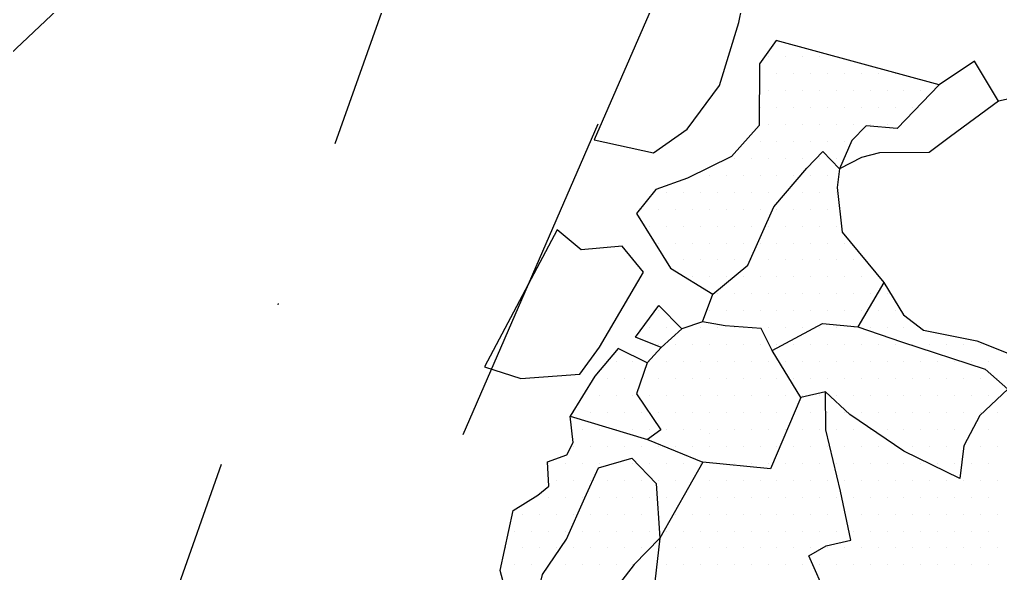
# Model space of a CAD drawing. Header units: metres. Extents: x -1319 to -950, y -1232 to -780.
# Drawn here: x -1249 to -1176.6, y -1068.1 to -1027.3 of the extents above; entities that cross this region are included whole.
import ezdxf

# ---------------------------------------------------------------- set-up
doc = ezdxf.new("R2010")
doc.units = ezdxf.units.M
doc.header["$LTSCALE"] = 25
doc.header["$MEASUREMENT"] = 0
doc.linetypes.add('STRICHPUNKTX2', pattern=[2, 1, -0.5, 0, -0.5])
doc.layers.get('0').update_dxf_attribs({"linetype": 'CONTINUOUS'})
for name, color, linetype in [('BEFUND', 1, 'CONTINUOUS'), ('GRABUNGSGRENZE', 3, 'STRICHPUNKTX2'), ('STEINE', 4, 'CONTINUOUS'), ('STEINESCHRAFF', 4, 'CONTINUOUS')]:
    doc.layers.add(name, color=color, linetype=linetype)

# ---------------------------------------------------------------- blocks, each defined once
blk = doc.blocks.new('*X3')
at = {"color": 0}
for p, q in [((-1193.75, -1030), (-1193.75, -1030)), ((-1192.5, -1030), (-1192.5, -1030)), ((-1191.25, -1030), (-1191.25, -1030)), ((-1190, -1030), (-1190, -1030)), ((-1194.375, -1031.25), (-1194.375, -1031.25)), ((-1193.125, -1031.25), (-1193.125, -1031.25)), ((-1191.875, -1031.25), (-1191.875, -1031.25)), ((-1190.625, -1031.25), (-1190.625, -1031.25)), ((-1189.375, -1031.25), (-1189.375, -1031.25)), ((-1188.125, -1031.25), (-1188.125, -1031.25)), ((-1186.875, -1031.25), (-1186.875, -1031.25)), ((-1185.625, -1031.25), (-1185.625, -1031.25)), ((-1184.375, -1031.25), (-1184.375, -1031.25)), ((-1193.75, -1032.5), (-1193.75, -1032.5)), ((-1192.5, -1032.5), (-1192.5, -1032.5)), ((-1191.25, -1032.5), (-1191.25, -1032.5)), ((-1190, -1032.5), (-1190, -1032.5)), ((-1188.75, -1032.5), (-1188.75, -1032.5)), ((-1187.5, -1032.5), (-1187.5, -1032.5)), ((-1186.25, -1032.5), (-1186.25, -1032.5)), ((-1185, -1032.5), (-1185, -1032.5)), ((-1183.75, -1032.5), (-1183.75, -1032.5)), ((-1182.5, -1032.5), (-1182.5, -1032.5)), ((-1194.375, -1033.75), (-1194.375, -1033.75)), ((-1193.125, -1033.75), (-1193.125, -1033.75)), ((-1191.875, -1033.75), (-1191.875, -1033.75)), ((-1190.625, -1033.75), (-1190.625, -1033.75)), ((-1189.375, -1033.75), (-1189.375, -1033.75)), ((-1188.125, -1033.75), (-1188.125, -1033.75)), ((-1186.875, -1033.75), (-1186.875, -1033.75)), ((-1185.625, -1033.75), (-1185.625, -1033.75)), ((-1184.375, -1033.75), (-1184.375, -1033.75)), ((-1183.125, -1033.75), (-1183.125, -1033.75)), ((-1193.75, -1035), (-1193.75, -1035)), ((-1192.5, -1035), (-1192.5, -1035)), ((-1191.25, -1035), (-1191.25, -1035)), ((-1190, -1035), (-1190, -1035)), ((-1188.75, -1035), (-1188.75, -1035)), ((-1187.5, -1035), (-1187.5, -1035)), ((-1186.25, -1035), (-1186.25, -1035)), ((-1185, -1035), (-1185, -1035)), ((-1194.375, -1036.25), (-1194.375, -1036.25)), ((-1193.125, -1036.25), (-1193.125, -1036.25)), ((-1191.875, -1036.25), (-1191.875, -1036.25)), ((-1190.625, -1036.25), (-1190.625, -1036.25)), ((-1189.375, -1036.25), (-1189.375, -1036.25)), ((-1188.125, -1036.25), (-1188.125, -1036.25)), ((-1196.25, -1037.5), (-1196.25, -1037.5)), ((-1195, -1037.5), (-1195, -1037.5)), ((-1193.75, -1037.5), (-1193.75, -1037.5)), ((-1192.5, -1037.5), (-1192.5, -1037.5)), ((-1191.25, -1037.5), (-1191.25, -1037.5)), ((-1190, -1037.5), (-1190, -1037.5)), ((-1188.75, -1037.5), (-1188.75, -1037.5)), ((-1198.125, -1038.75), (-1198.125, -1038.75)), ((-1196.875, -1038.75), (-1196.875, -1038.75)), ((-1195.625, -1038.75), (-1195.625, -1038.75)), ((-1194.375, -1038.75), (-1194.375, -1038.75)), ((-1193.125, -1038.75), (-1193.125, -1038.75)), ((-1191.875, -1038.75), (-1191.875, -1038.75)), ((-1190.625, -1038.75), (-1190.625, -1038.75)), ((-1189.375, -1038.75), (-1189.375, -1038.75)), ((-1201.25, -1040), (-1201.25, -1040)), ((-1200, -1040), (-1200, -1040)), ((-1198.75, -1040), (-1198.75, -1040)), ((-1197.5, -1040), (-1197.5, -1040)), ((-1196.25, -1040), (-1196.25, -1040)), ((-1195, -1040), (-1195, -1040)), ((-1193.75, -1040), (-1193.75, -1040)), ((-1192.5, -1040), (-1192.5, -1040)), ((-1191.25, -1040), (-1191.25, -1040)), ((-1190, -1040), (-1190, -1040)), ((-1188.75, -1040), (-1188.75, -1040)), ((-1203.125, -1041.25), (-1203.125, -1041.25)), ((-1201.875, -1041.25), (-1201.875, -1041.25)), ((-1200.625, -1041.25), (-1200.625, -1041.25)), ((-1199.375, -1041.25), (-1199.375, -1041.25)), ((-1198.125, -1041.25), (-1198.125, -1041.25)), ((-1196.875, -1041.25), (-1196.875, -1041.25)), ((-1195.625, -1041.25), (-1195.625, -1041.25)), ((-1194.375, -1041.25), (-1194.375, -1041.25)), ((-1193.125, -1041.25), (-1193.125, -1041.25)), ((-1191.875, -1041.25), (-1191.875, -1041.25)), ((-1190.625, -1041.25), (-1190.625, -1041.25)), ((-1189.375, -1041.25), (-1189.375, -1041.25)), ((-1202.5, -1042.5), (-1202.5, -1042.5)), ((-1201.25, -1042.5), (-1201.25, -1042.5)), ((-1200, -1042.5), (-1200, -1042.5)), ((-1198.75, -1042.5), (-1198.75, -1042.5)), ((-1197.5, -1042.5), (-1197.5, -1042.5)), ((-1196.25, -1042.5), (-1196.25, -1042.5)), ((-1195, -1042.5), (-1195, -1042.5)), ((-1193.75, -1042.5), (-1193.75, -1042.5)), ((-1192.5, -1042.5), (-1192.5, -1042.5)), ((-1191.25, -1042.5), (-1191.25, -1042.5)), ((-1190, -1042.5), (-1190, -1042.5)), ((-1188.75, -1042.5), (-1188.75, -1042.5)), ((-1201.875, -1043.75), (-1201.875, -1043.75)), ((-1200.625, -1043.75), (-1200.625, -1043.75)), ((-1199.375, -1043.75), (-1199.375, -1043.75)), ((-1198.125, -1043.75), (-1198.125, -1043.75)), ((-1196.875, -1043.75), (-1196.875, -1043.75)), ((-1195.625, -1043.75), (-1195.625, -1043.75)), ((-1194.375, -1043.75), (-1194.375, -1043.75)), ((-1193.125, -1043.75), (-1193.125, -1043.75)), ((-1191.875, -1043.75), (-1191.875, -1043.75)), ((-1190.625, -1043.75), (-1190.625, -1043.75)), ((-1189.375, -1043.75), (-1189.375, -1043.75)), ((-1188.125, -1043.75), (-1188.125, -1043.75)), ((-1201.25, -1045), (-1201.25, -1045)), ((-1200, -1045), (-1200, -1045)), ((-1198.75, -1045), (-1198.75, -1045)), ((-1197.5, -1045), (-1197.5, -1045)), ((-1196.25, -1045), (-1196.25, -1045)), ((-1195, -1045), (-1195, -1045)), ((-1193.75, -1045), (-1193.75, -1045)), ((-1192.5, -1045), (-1192.5, -1045)), ((-1191.25, -1045), (-1191.25, -1045)), ((-1190, -1045), (-1190, -1045)), ((-1188.75, -1045), (-1188.75, -1045)), ((-1187.5, -1045), (-1187.5, -1045)), ((-1199.375, -1046.25), (-1199.375, -1046.25)), ((-1198.125, -1046.25), (-1198.125, -1046.25)), ((-1196.875, -1046.25), (-1196.875, -1046.25)), ((-1195.625, -1046.25), (-1195.625, -1046.25)), ((-1194.375, -1046.25), (-1194.375, -1046.25)), ((-1193.125, -1046.25), (-1193.125, -1046.25)), ((-1191.875, -1046.25), (-1191.875, -1046.25)), ((-1190.625, -1046.25), (-1190.625, -1046.25)), ((-1189.375, -1046.25), (-1189.375, -1046.25)), ((-1188.125, -1046.25), (-1188.125, -1046.25)), ((-1186.875, -1046.25), (-1186.875, -1046.25)), ((-1185.625, -1046.25), (-1185.625, -1046.25)), ((-1197.5, -1047.5), (-1197.5, -1047.5)), ((-1196.25, -1047.5), (-1196.25, -1047.5)), ((-1195, -1047.5), (-1195, -1047.5)), ((-1193.75, -1047.5), (-1193.75, -1047.5)), ((-1192.5, -1047.5), (-1192.5, -1047.5)), ((-1191.25, -1047.5), (-1191.25, -1047.5)), ((-1190, -1047.5), (-1190, -1047.5)), ((-1188.75, -1047.5), (-1188.75, -1047.5)), ((-1187.5, -1047.5), (-1187.5, -1047.5)), ((-1186.25, -1047.5), (-1186.25, -1047.5)), ((-1185, -1047.5), (-1185, -1047.5)), ((-1201.875, -1048.75), (-1201.875, -1048.75)), ((-1198.125, -1048.75), (-1198.125, -1048.75)), ((-1196.875, -1048.75), (-1196.875, -1048.75)), ((-1195.625, -1048.75), (-1195.625, -1048.75)), ((-1194.375, -1048.75), (-1194.375, -1048.75)), ((-1193.125, -1048.75), (-1193.125, -1048.75)), ((-1191.875, -1048.75), (-1191.875, -1048.75)), ((-1190.625, -1048.75), (-1190.625, -1048.75)), ((-1189.375, -1048.75), (-1189.375, -1048.75)), ((-1188.125, -1048.75), (-1188.125, -1048.75)), ((-1186.875, -1048.75), (-1186.875, -1048.75)), ((-1185.625, -1048.75), (-1185.625, -1048.75)), ((-1184.375, -1048.75), (-1184.375, -1048.75)), ((-1202.5, -1050), (-1202.5, -1050)), ((-1201.25, -1050), (-1201.25, -1050)), ((-1198.75, -1050), (-1198.75, -1050)), ((-1197.5, -1050), (-1197.5, -1050)), ((-1196.25, -1050), (-1196.25, -1050)), ((-1195, -1050), (-1195, -1050)), ((-1193.75, -1050), (-1193.75, -1050)), ((-1192.5, -1050), (-1192.5, -1050)), ((-1191.25, -1050), (-1191.25, -1050)), ((-1190, -1050), (-1190, -1050)), ((-1188.75, -1050), (-1188.75, -1050)), ((-1187.5, -1050), (-1187.5, -1050)), ((-1186.25, -1050), (-1186.25, -1050)), ((-1185, -1050), (-1185, -1050)), ((-1183.75, -1050), (-1183.75, -1050)), ((-1201.875, -1051.25), (-1201.875, -1051.25)), ((-1200.625, -1051.25), (-1200.625, -1051.25)), ((-1199.375, -1051.25), (-1199.375, -1051.25)), ((-1198.125, -1051.25), (-1198.125, -1051.25)), ((-1196.875, -1051.25), (-1196.875, -1051.25)), ((-1195.625, -1051.25), (-1195.625, -1051.25)), ((-1194.375, -1051.25), (-1194.375, -1051.25)), ((-1193.125, -1051.25), (-1193.125, -1051.25)), ((-1191.875, -1051.25), (-1191.875, -1051.25)), ((-1190.625, -1051.25), (-1190.625, -1051.25)), ((-1189.375, -1051.25), (-1189.375, -1051.25)), ((-1188.125, -1051.25), (-1188.125, -1051.25)), ((-1186.875, -1051.25), (-1186.875, -1051.25)), ((-1185.625, -1051.25), (-1185.625, -1051.25)), ((-1184.375, -1051.25), (-1184.375, -1051.25)), ((-1183.125, -1051.25), (-1183.125, -1051.25)), ((-1181.875, -1051.25), (-1181.875, -1051.25)), ((-1180.625, -1051.25), (-1180.625, -1051.25)), ((-1179.375, -1051.25), (-1179.375, -1051.25)), ((-1178.125, -1051.25), (-1178.125, -1051.25)), ((-1205, -1052.5), (-1205, -1052.5)), ((-1203.75, -1052.5), (-1203.75, -1052.5)), ((-1202.5, -1052.5), (-1202.5, -1052.5)), ((-1201.25, -1052.5), (-1201.25, -1052.5)), ((-1200, -1052.5), (-1200, -1052.5)), ((-1198.75, -1052.5), (-1198.75, -1052.5)), ((-1197.5, -1052.5), (-1197.5, -1052.5)), ((-1196.25, -1052.5), (-1196.25, -1052.5)), ((-1195, -1052.5), (-1195, -1052.5)), ((-1193.75, -1052.5), (-1193.75, -1052.5)), ((-1192.5, -1052.5), (-1192.5, -1052.5)), ((-1191.25, -1052.5), (-1191.25, -1052.5)), ((-1190, -1052.5), (-1190, -1052.5)), ((-1188.75, -1052.5), (-1188.75, -1052.5)), ((-1187.5, -1052.5), (-1187.5, -1052.5)), ((-1186.25, -1052.5), (-1186.25, -1052.5)), ((-1185, -1052.5), (-1185, -1052.5)), ((-1183.75, -1052.5), (-1183.75, -1052.5)), ((-1182.5, -1052.5), (-1182.5, -1052.5)), ((-1181.25, -1052.5), (-1181.25, -1052.5)), ((-1180, -1052.5), (-1180, -1052.5)), ((-1178.75, -1052.5), (-1178.75, -1052.5)), ((-1177.5, -1052.5), (-1177.5, -1052.5)), ((-1205.625, -1053.75), (-1205.625, -1053.75)), ((-1204.375, -1053.75), (-1204.375, -1053.75)), ((-1203.125, -1053.75), (-1203.125, -1053.75)), ((-1201.875, -1053.75), (-1201.875, -1053.75)), ((-1200.625, -1053.75), (-1200.625, -1053.75)), ((-1199.375, -1053.75), (-1199.375, -1053.75)), ((-1198.125, -1053.75), (-1198.125, -1053.75)), ((-1196.875, -1053.75), (-1196.875, -1053.75)), ((-1195.625, -1053.75), (-1195.625, -1053.75)), ((-1194.375, -1053.75), (-1194.375, -1053.75)), ((-1193.125, -1053.75), (-1193.125, -1053.75)), ((-1191.875, -1053.75), (-1191.875, -1053.75)), ((-1190.625, -1053.75), (-1190.625, -1053.75)), ((-1189.375, -1053.75), (-1189.375, -1053.75)), ((-1188.125, -1053.75), (-1188.125, -1053.75)), ((-1186.875, -1053.75), (-1186.875, -1053.75)), ((-1185.625, -1053.75), (-1185.625, -1053.75)), ((-1184.375, -1053.75), (-1184.375, -1053.75)), ((-1183.125, -1053.75), (-1183.125, -1053.75)), ((-1181.875, -1053.75), (-1181.875, -1053.75)), ((-1180.625, -1053.75), (-1180.625, -1053.75)), ((-1179.375, -1053.75), (-1179.375, -1053.75)), ((-1178.125, -1053.75), (-1178.125, -1053.75)), ((-1176.875, -1053.75), (-1176.875, -1053.75)), ((-1206.25, -1055), (-1206.25, -1055)), ((-1205, -1055), (-1205, -1055)), ((-1203.75, -1055), (-1203.75, -1055)), ((-1202.5, -1055), (-1202.5, -1055)), ((-1201.25, -1055), (-1201.25, -1055)), ((-1200, -1055), (-1200, -1055)), ((-1198.75, -1055), (-1198.75, -1055)), ((-1197.5, -1055), (-1197.5, -1055)), ((-1196.25, -1055), (-1196.25, -1055)), ((-1195, -1055), (-1195, -1055)), ((-1193.75, -1055), (-1193.75, -1055)), ((-1192.5, -1055), (-1192.5, -1055)), ((-1191.25, -1055), (-1191.25, -1055)), ((-1190, -1055), (-1190, -1055)), ((-1188.75, -1055), (-1188.75, -1055)), ((-1187.5, -1055), (-1187.5, -1055)), ((-1186.25, -1055), (-1186.25, -1055)), ((-1185, -1055), (-1185, -1055)), ((-1183.75, -1055), (-1183.75, -1055)), ((-1182.5, -1055), (-1182.5, -1055)), ((-1181.25, -1055), (-1181.25, -1055)), ((-1180, -1055), (-1180, -1055)), ((-1178.75, -1055), (-1178.75, -1055)), ((-1177.5, -1055), (-1177.5, -1055)), ((-1208.125, -1056.25), (-1208.125, -1056.25)), ((-1206.875, -1056.25), (-1206.875, -1056.25)), ((-1205.625, -1056.25), (-1205.625, -1056.25)), ((-1204.375, -1056.25), (-1204.375, -1056.25)), ((-1203.125, -1056.25), (-1203.125, -1056.25)), ((-1201.875, -1056.25), (-1201.875, -1056.25)), ((-1200.625, -1056.25), (-1200.625, -1056.25)), ((-1199.375, -1056.25), (-1199.375, -1056.25)), ((-1198.125, -1056.25), (-1198.125, -1056.25)), ((-1196.875, -1056.25), (-1196.875, -1056.25)), ((-1195.625, -1056.25), (-1195.625, -1056.25)), ((-1194.375, -1056.25), (-1194.375, -1056.25)), ((-1193.125, -1056.25), (-1193.125, -1056.25)), ((-1191.875, -1056.25), (-1191.875, -1056.25)), ((-1190.625, -1056.25), (-1190.625, -1056.25)), ((-1189.375, -1056.25), (-1189.375, -1056.25)), ((-1188.125, -1056.25), (-1188.125, -1056.25)), ((-1186.875, -1056.25), (-1186.875, -1056.25)), ((-1185.625, -1056.25), (-1185.625, -1056.25)), ((-1184.375, -1056.25), (-1184.375, -1056.25)), ((-1183.125, -1056.25), (-1183.125, -1056.25)), ((-1181.875, -1056.25), (-1181.875, -1056.25)), ((-1180.625, -1056.25), (-1180.625, -1056.25)), ((-1179.375, -1056.25), (-1179.375, -1056.25)), ((-1178.125, -1056.25), (-1178.125, -1056.25)), ((-1176.875, -1056.25), (-1176.875, -1056.25)), ((-1207.5, -1057.5), (-1207.5, -1057.5)), ((-1206.25, -1057.5), (-1206.25, -1057.5)), ((-1205, -1057.5), (-1205, -1057.5)), ((-1203.75, -1057.5), (-1203.75, -1057.5)), ((-1202.5, -1057.5), (-1202.5, -1057.5)), ((-1201.25, -1057.5), (-1201.25, -1057.5)), ((-1200, -1057.5), (-1200, -1057.5)), ((-1198.75, -1057.5), (-1198.75, -1057.5)), ((-1197.5, -1057.5), (-1197.5, -1057.5)), ((-1196.25, -1057.5), (-1196.25, -1057.5)), ((-1195, -1057.5), (-1195, -1057.5)), ((-1193.75, -1057.5), (-1193.75, -1057.5)), ((-1192.5, -1057.5), (-1192.5, -1057.5)), ((-1191.25, -1057.5), (-1191.25, -1057.5)), ((-1190, -1057.5), (-1190, -1057.5)), ((-1188.75, -1057.5), (-1188.75, -1057.5)), ((-1187.5, -1057.5), (-1187.5, -1057.5)), ((-1186.25, -1057.5), (-1186.25, -1057.5)), ((-1185, -1057.5), (-1185, -1057.5)), ((-1183.75, -1057.5), (-1183.75, -1057.5)), ((-1182.5, -1057.5), (-1182.5, -1057.5)), ((-1181.25, -1057.5), (-1181.25, -1057.5)), ((-1180, -1057.5), (-1180, -1057.5)), ((-1178.75, -1057.5), (-1178.75, -1057.5)), ((-1177.5, -1057.5), (-1177.5, -1057.5)), ((-1208.125, -1058.75), (-1208.125, -1058.75)), ((-1206.875, -1058.75), (-1206.875, -1058.75)), ((-1205.625, -1058.75), (-1205.625, -1058.75)), ((-1204.375, -1058.75), (-1204.375, -1058.75)), ((-1203.125, -1058.75), (-1203.125, -1058.75)), ((-1201.875, -1058.75), (-1201.875, -1058.75)), ((-1200.625, -1058.75), (-1200.625, -1058.75)), ((-1199.375, -1058.75), (-1199.375, -1058.75)), ((-1198.125, -1058.75), (-1198.125, -1058.75)), ((-1196.875, -1058.75), (-1196.875, -1058.75)), ((-1195.625, -1058.75), (-1195.625, -1058.75)), ((-1194.375, -1058.75), (-1194.375, -1058.75)), ((-1193.125, -1058.75), (-1193.125, -1058.75)), ((-1191.875, -1058.75), (-1191.875, -1058.75)), ((-1190.625, -1058.75), (-1190.625, -1058.75)), ((-1189.375, -1058.75), (-1189.375, -1058.75)), ((-1188.125, -1058.75), (-1188.125, -1058.75)), ((-1186.875, -1058.75), (-1186.875, -1058.75)), ((-1185.625, -1058.75), (-1185.625, -1058.75)), ((-1184.375, -1058.75), (-1184.375, -1058.75)), ((-1183.125, -1058.75), (-1183.125, -1058.75)), ((-1181.875, -1058.75), (-1181.875, -1058.75)), ((-1180.625, -1058.75), (-1180.625, -1058.75)), ((-1179.375, -1058.75), (-1179.375, -1058.75)), ((-1178.125, -1058.75), (-1178.125, -1058.75)), ((-1176.875, -1058.75), (-1176.875, -1058.75)), ((-1210, -1060), (-1210, -1060)), ((-1208.75, -1060), (-1208.75, -1060)), ((-1207.5, -1060), (-1207.5, -1060)), ((-1206.25, -1060), (-1206.25, -1060)), ((-1205, -1060), (-1205, -1060)), ((-1203.75, -1060), (-1203.75, -1060)), ((-1202.5, -1060), (-1202.5, -1060)), ((-1201.25, -1060), (-1201.25, -1060)), ((-1200, -1060), (-1200, -1060)), ((-1198.75, -1060), (-1198.75, -1060)), ((-1197.5, -1060), (-1197.5, -1060)), ((-1196.25, -1060), (-1196.25, -1060)), ((-1195, -1060), (-1195, -1060)), ((-1193.75, -1060), (-1193.75, -1060)), ((-1192.5, -1060), (-1192.5, -1060)), ((-1191.25, -1060), (-1191.25, -1060)), ((-1190, -1060), (-1190, -1060)), ((-1188.75, -1060), (-1188.75, -1060)), ((-1187.5, -1060), (-1187.5, -1060)), ((-1186.25, -1060), (-1186.25, -1060)), ((-1185, -1060), (-1185, -1060)), ((-1183.75, -1060), (-1183.75, -1060)), ((-1182.5, -1060), (-1182.5, -1060)), ((-1181.25, -1060), (-1181.25, -1060)), ((-1180, -1060), (-1180, -1060)), ((-1178.75, -1060), (-1178.75, -1060)), ((-1177.5, -1060), (-1177.5, -1060)), ((-1209.375, -1061.25), (-1209.375, -1061.25)), ((-1208.125, -1061.25), (-1208.125, -1061.25)), ((-1206.875, -1061.25), (-1206.875, -1061.25)), ((-1205.625, -1061.25), (-1205.625, -1061.25)), ((-1204.375, -1061.25), (-1204.375, -1061.25)), ((-1203.125, -1061.25), (-1203.125, -1061.25)), ((-1201.875, -1061.25), (-1201.875, -1061.25)), ((-1200.625, -1061.25), (-1200.625, -1061.25)), ((-1199.375, -1061.25), (-1199.375, -1061.25)), ((-1198.125, -1061.25), (-1198.125, -1061.25)), ((-1196.875, -1061.25), (-1196.875, -1061.25)), ((-1195.625, -1061.25), (-1195.625, -1061.25)), ((-1194.375, -1061.25), (-1194.375, -1061.25)), ((-1193.125, -1061.25), (-1193.125, -1061.25)), ((-1191.875, -1061.25), (-1191.875, -1061.25)), ((-1190.625, -1061.25), (-1190.625, -1061.25)), ((-1189.375, -1061.25), (-1189.375, -1061.25)), ((-1188.125, -1061.25), (-1188.125, -1061.25)), ((-1186.875, -1061.25), (-1186.875, -1061.25)), ((-1185.625, -1061.25), (-1185.625, -1061.25)), ((-1184.375, -1061.25), (-1184.375, -1061.25)), ((-1183.125, -1061.25), (-1183.125, -1061.25)), ((-1181.875, -1061.25), (-1181.875, -1061.25)), ((-1180.625, -1061.25), (-1180.625, -1061.25)), ((-1179.375, -1061.25), (-1179.375, -1061.25)), ((-1178.125, -1061.25), (-1178.125, -1061.25)), ((-1176.875, -1061.25), (-1176.875, -1061.25)), ((-1210, -1062.5), (-1210, -1062.5)), ((-1208.75, -1062.5), (-1208.75, -1062.5)), ((-1207.5, -1062.5), (-1207.5, -1062.5)), ((-1206.25, -1062.5), (-1206.25, -1062.5)), ((-1205, -1062.5), (-1205, -1062.5)), ((-1203.75, -1062.5), (-1203.75, -1062.5)), ((-1202.5, -1062.5), (-1202.5, -1062.5)), ((-1201.25, -1062.5), (-1201.25, -1062.5)), ((-1200, -1062.5), (-1200, -1062.5)), ((-1198.75, -1062.5), (-1198.75, -1062.5)), ((-1197.5, -1062.5), (-1197.5, -1062.5)), ((-1196.25, -1062.5), (-1196.25, -1062.5)), ((-1195, -1062.5), (-1195, -1062.5)), ((-1193.75, -1062.5), (-1193.75, -1062.5)), ((-1192.5, -1062.5), (-1192.5, -1062.5)), ((-1191.25, -1062.5), (-1191.25, -1062.5)), ((-1190, -1062.5), (-1190, -1062.5)), ((-1188.75, -1062.5), (-1188.75, -1062.5)), ((-1187.5, -1062.5), (-1187.5, -1062.5)), ((-1186.25, -1062.5), (-1186.25, -1062.5)), ((-1185, -1062.5), (-1185, -1062.5)), ((-1183.75, -1062.5), (-1183.75, -1062.5)), ((-1182.5, -1062.5), (-1182.5, -1062.5)), ((-1181.25, -1062.5), (-1181.25, -1062.5)), ((-1180, -1062.5), (-1180, -1062.5)), ((-1178.75, -1062.5), (-1178.75, -1062.5)), ((-1177.5, -1062.5), (-1177.5, -1062.5)), ((-1211.875, -1063.75), (-1211.875, -1063.75)), ((-1210.625, -1063.75), (-1210.625, -1063.75)), ((-1209.375, -1063.75), (-1209.375, -1063.75)), ((-1208.125, -1063.75), (-1208.125, -1063.75)), ((-1206.875, -1063.75), (-1206.875, -1063.75)), ((-1205.625, -1063.75), (-1205.625, -1063.75)), ((-1204.375, -1063.75), (-1204.375, -1063.75)), ((-1203.125, -1063.75), (-1203.125, -1063.75)), ((-1201.875, -1063.75), (-1201.875, -1063.75)), ((-1200.625, -1063.75), (-1200.625, -1063.75)), ((-1199.375, -1063.75), (-1199.375, -1063.75)), ((-1198.125, -1063.75), (-1198.125, -1063.75)), ((-1196.875, -1063.75), (-1196.875, -1063.75)), ((-1195.625, -1063.75), (-1195.625, -1063.75)), ((-1194.375, -1063.75), (-1194.375, -1063.75)), ((-1193.125, -1063.75), (-1193.125, -1063.75)), ((-1191.875, -1063.75), (-1191.875, -1063.75)), ((-1190.625, -1063.75), (-1190.625, -1063.75)), ((-1189.375, -1063.75), (-1189.375, -1063.75)), ((-1188.125, -1063.75), (-1188.125, -1063.75)), ((-1186.875, -1063.75), (-1186.875, -1063.75)), ((-1185.625, -1063.75), (-1185.625, -1063.75)), ((-1184.375, -1063.75), (-1184.375, -1063.75)), ((-1183.125, -1063.75), (-1183.125, -1063.75)), ((-1181.875, -1063.75), (-1181.875, -1063.75)), ((-1180.625, -1063.75), (-1180.625, -1063.75)), ((-1179.375, -1063.75), (-1179.375, -1063.75)), ((-1178.125, -1063.75), (-1178.125, -1063.75)), ((-1176.875, -1063.75), (-1176.875, -1063.75)), ((-1212.5, -1065), (-1212.5, -1065)), ((-1211.25, -1065), (-1211.25, -1065)), ((-1210, -1065), (-1210, -1065)), ((-1208.75, -1065), (-1208.75, -1065)), ((-1207.5, -1065), (-1207.5, -1065)), ((-1206.25, -1065), (-1206.25, -1065)), ((-1205, -1065), (-1205, -1065)), ((-1203.75, -1065), (-1203.75, -1065)), ((-1202.5, -1065), (-1202.5, -1065)), ((-1201.25, -1065), (-1201.25, -1065)), ((-1200, -1065), (-1200, -1065)), ((-1198.75, -1065), (-1198.75, -1065)), ((-1197.5, -1065), (-1197.5, -1065)), ((-1196.25, -1065), (-1196.25, -1065)), ((-1195, -1065), (-1195, -1065)), ((-1193.75, -1065), (-1193.75, -1065)), ((-1192.5, -1065), (-1192.5, -1065)), ((-1191.25, -1065), (-1191.25, -1065)), ((-1190, -1065), (-1190, -1065)), ((-1188.75, -1065), (-1188.75, -1065)), ((-1187.5, -1065), (-1187.5, -1065)), ((-1186.25, -1065), (-1186.25, -1065)), ((-1185, -1065), (-1185, -1065)), ((-1183.75, -1065), (-1183.75, -1065)), ((-1182.5, -1065), (-1182.5, -1065)), ((-1181.25, -1065), (-1181.25, -1065)), ((-1180, -1065), (-1180, -1065)), ((-1178.75, -1065), (-1178.75, -1065)), ((-1177.5, -1065), (-1177.5, -1065)), ((-1213.125, -1066.25), (-1213.125, -1066.25)), ((-1211.875, -1066.25), (-1211.875, -1066.25)), ((-1210.625, -1066.25), (-1210.625, -1066.25)), ((-1209.375, -1066.25), (-1209.375, -1066.25)), ((-1208.125, -1066.25), (-1208.125, -1066.25)), ((-1206.875, -1066.25), (-1206.875, -1066.25)), ((-1205.625, -1066.25), (-1205.625, -1066.25)), ((-1204.375, -1066.25), (-1204.375, -1066.25)), ((-1203.125, -1066.25), (-1203.125, -1066.25)), ((-1200.625, -1066.25), (-1200.625, -1066.25)), ((-1199.375, -1066.25), (-1199.375, -1066.25)), ((-1198.125, -1066.25), (-1198.125, -1066.25)), ((-1196.875, -1066.25), (-1196.875, -1066.25)), ((-1195.625, -1066.25), (-1195.625, -1066.25)), ((-1194.375, -1066.25), (-1194.375, -1066.25)), ((-1193.125, -1066.25), (-1193.125, -1066.25)), ((-1191.875, -1066.25), (-1191.875, -1066.25)), ((-1190.625, -1066.25), (-1190.625, -1066.25)), ((-1189.375, -1066.25), (-1189.375, -1066.25)), ((-1188.125, -1066.25), (-1188.125, -1066.25)), ((-1186.875, -1066.25), (-1186.875, -1066.25)), ((-1185.625, -1066.25), (-1185.625, -1066.25)), ((-1184.375, -1066.25), (-1184.375, -1066.25)), ((-1183.125, -1066.25), (-1183.125, -1066.25)), ((-1181.875, -1066.25), (-1181.875, -1066.25)), ((-1180.625, -1066.25), (-1180.625, -1066.25)), ((-1179.375, -1066.25), (-1179.375, -1066.25)), ((-1178.125, -1066.25), (-1178.125, -1066.25)), ((-1176.875, -1066.25), (-1176.875, -1066.25)), ((-1212.5, -1067.5), (-1212.5, -1067.5)), ((-1211.25, -1067.5), (-1211.25, -1067.5)), ((-1210, -1067.5), (-1210, -1067.5)), ((-1208.75, -1067.5), (-1208.75, -1067.5)), ((-1207.5, -1067.5), (-1207.5, -1067.5)), ((-1206.25, -1067.5), (-1206.25, -1067.5)), ((-1205, -1067.5), (-1205, -1067.5)), ((-1203.75, -1067.5), (-1203.75, -1067.5)), ((-1201.25, -1067.5), (-1201.25, -1067.5)), ((-1200, -1067.5), (-1200, -1067.5)), ((-1198.75, -1067.5), (-1198.75, -1067.5)), ((-1197.5, -1067.5), (-1197.5, -1067.5)), ((-1196.25, -1067.5), (-1196.25, -1067.5)), ((-1195, -1067.5), (-1195, -1067.5)), ((-1193.75, -1067.5), (-1193.75, -1067.5)), ((-1192.5, -1067.5), (-1192.5, -1067.5)), ((-1191.25, -1067.5), (-1191.25, -1067.5)), ((-1190, -1067.5), (-1190, -1067.5)), ((-1188.75, -1067.5), (-1188.75, -1067.5)), ((-1187.5, -1067.5), (-1187.5, -1067.5)), ((-1186.25, -1067.5), (-1186.25, -1067.5)), ((-1185, -1067.5), (-1185, -1067.5)), ((-1183.75, -1067.5), (-1183.75, -1067.5)), ((-1182.5, -1067.5), (-1182.5, -1067.5)), ((-1181.25, -1067.5), (-1181.25, -1067.5)), ((-1180, -1067.5), (-1180, -1067.5)), ((-1178.75, -1067.5), (-1178.75, -1067.5)), ((-1177.5, -1067.5), (-1177.5, -1067.5))]:
    blk.add_line(p, q, dxfattribs=at)

msp = doc.modelspace()

# ---------------------------------------------------------------- linework, layer by layer
at = {"layer": 'BEFUND'}
msp.add_lwpolyline([(-1277.116, -1080.168), (-1266.172, -1061.27), (-1258.784, -1045.851), (-1251.901, -1031.86), (-1245.804, -1026.13), (-1239.193, -1021.622), (-1234.929, -1016.713), (-1229.792, -1013.382), (-1224.972, -1007.096), (-1221.374, -1001.068), (-1216.905, -996.16), (-1210.801, -992.723)], dxfattribs=at)
at = {"layer": 'GRABUNGSGRENZE', "flags": 128}
for points in [[(-1150.529, -823.948), (-1247.592, -1098.109)], [(-1236.256, -1103.829), (-1190.14, -997.748), (-1134.037, -832.046)]]:
    msp.add_lwpolyline(points, dxfattribs=at)
at = {"layer": 'STEINE'}
for points in [[(-1206.622, -1036.137), (-1202.236, -1037.09), (-1199.744, -1035.348), (-1197.359, -1032.129), (-1195.948, -1027.485), (-1195.497, -1025.292), (-1192.751, -1023.498), (-1192.607, -1020.949), (-1191.187, -1018.854), (-1193.437, -1016.976), (-1194.36, -1015.144), (-1197.369, -1014.9), (-1206.622, -1036.137)], [(-1181.151, -1032.072), (-1193.191, -1028.801), (-1194.409, -1030.538), (-1194.444, -1035.075), (-1196.475, -1037.376), (-1199.731, -1038.967), (-1202.073, -1039.791), (-1203.494, -1041.58), (-1200.982, -1045.598), (-1197.866, -1047.524)], [(-1176.763, -1033.28), (-1178.557, -1030.33), (-1181.151, -1032.072), (-1184.249, -1035.294), (-1186.543, -1035.098), (-1187.61, -1036.172), (-1188.52, -1038.265)], [(-1185.228, -1046.664), (-1183.793, -1049.055), (-1182.311, -1050.171), (-1178.383, -1050.973), (-1175.831, -1051.984), (-1174.246, -1053.405), (-1172.913, -1055.694), (-1170.619, -1055.737), (-1169.405, -1053.032), (-1168.033, -1051.651), (-1167.077, -1048.181), (-1167.799, -1045.737), (-1168.977, -1044.212), (-1169.035, -1042.122), (-1170.877, -1039.988), (-1173.484, -1037.958), (-1174.362, -1034.648), (-1175.286, -1032.969), (-1176.763, -1033.28), (-1180.322, -1035.892), (-1181.898, -1037.07), (-1185.568, -1037.083), (-1186.892, -1037.444), (-1188.52, -1038.265)], [(-1198.624, -1049.566), (-1197.866, -1047.524), (-1195.274, -1045.374), (-1193.352, -1041.086), (-1190.916, -1038.223), (-1189.748, -1036.995), (-1188.52, -1038.265), (-1188.668, -1039.642), (-1188.3, -1042.954), (-1185.228, -1046.664), (-1187.154, -1049.933)], [(-1214.72, -1052.884), (-1212.015, -1053.741), (-1207.683, -1053.42), (-1206.212, -1051.427), (-1202.969, -1045.911), (-1204.556, -1043.979), (-1207.563, -1044.245), (-1209.352, -1042.773), (-1214.72, -1052.884)], [(-1201.676, -1051.462), (-1203.564, -1050.704), (-1201.839, -1048.353), (-1200.151, -1050.081)], [(-1191.366, -1055.147), (-1193.468, -1051.688), (-1194.29, -1050.06), (-1196.941, -1049.866), (-1198.624, -1049.566), (-1200.151, -1050.081), (-1201.676, -1051.462), (-1202.691, -1052.587), (-1203.499, -1054.884), (-1201.705, -1057.528)], [(-1193.468, -1051.688), (-1189.754, -1049.688), (-1187.154, -1049.933), (-1183.939, -1051.043), (-1177.764, -1053.061), (-1176.077, -1054.533), (-1178.16, -1056.477), (-1179.324, -1058.724), (-1179.622, -1061.121), (-1183.758, -1059.096), (-1187.743, -1056.409), (-1189.533, -1054.733)], [(-1202.691, -1052.587), (-1204.836, -1051.524), (-1206.562, -1053.569), (-1208.386, -1056.532)], [(-1189.429, -1069.871), (-1190.765, -1066.818), (-1189.493, -1066.1), (-1187.66, -1065.685), (-1188.437, -1062.069), (-1189.523, -1057.536), (-1189.533, -1054.733), (-1191.366, -1055.147), (-1193.591, -1060.405), (-1198.588, -1059.913)], [(-1212.822, -1070.667), (-1213.546, -1067.917), (-1212.593, -1063.479), (-1210.762, -1062.351), (-1209.948, -1061.686), (-1210.057, -1059.902), (-1208.631, -1059.387), (-1208.176, -1058.468), (-1208.386, -1056.532), (-1202.671, -1058.245), (-1198.588, -1059.913), (-1201.779, -1065.531), (-1202.125, -1068.743)], [(-1201.705, -1057.528), (-1202.671, -1058.245)], [(-1198.086, -1057.77), (-1198.086, -1057.77)], [(-1210.938, -1070.354), (-1210.435, -1068.212), (-1208.66, -1065.606), (-1207.295, -1062.543), (-1206.283, -1060.347), (-1203.839, -1059.625), (-1202.048, -1061.505), (-1201.779, -1065.531), (-1203.659, -1067.474), (-1205.993, -1070.49), (-1209.605, -1072.388)], [(-1198.588, -1059.913), (-1198.588, -1059.913)]]:
    msp.add_lwpolyline(points, dxfattribs=at)

# ---------------------------------------------------------------- block references
at = {"layer": 'STEINESCHRAFF'}
msp.add_blockref('*X3', (0, 0), dxfattribs=at)

doc.saveas('drawing.dxf')
